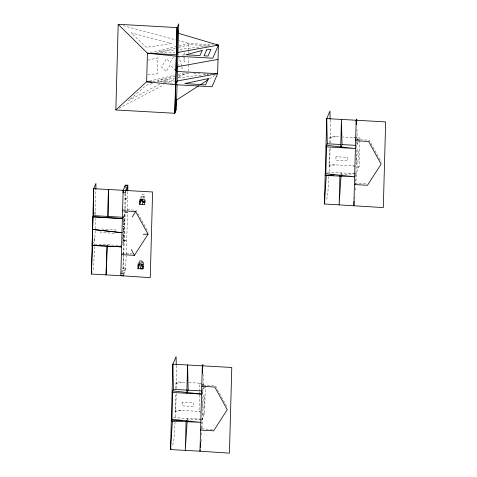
<?xml version="1.0" encoding="UTF-8"?>
<svg xmlns="http://www.w3.org/2000/svg" width="477" height="477" viewBox="0 0 477 477"><rect width="100%" height="100%" fill="white"/><g stroke="black" fill="none" stroke-linecap="round" stroke-linejoin="round"><path stroke-width="0.36" stroke-dasharray="2.38 1.79" d="M95.585 214.817L95.877 189.28M125.314 193.674L125.165 212.056L123.776 254.152M127.633 210.774L127.782 191.712M125.034 193.638L124.873 212.742L123.519 254.098M94.613 245.774L95.185 229.52M95.203 228.781L95.489 218.49M100.516 231.375L100.486 232.508L115.297 233.336M115.362 231.029L115.398 229.765L100.581 228.936M123.424 218.114L123.483 215.866L124.288 213.988L124.086 218.168L123.418 219.515M127.621 212.193L124.873 212.742L125.165 212.056L127.621 212.193L126.232 254.295M142.581 261.527L141.848 263.244L141.913 260.859L139.457 260.722L139.397 263.107L140.131 261.39L142.581 261.527L142.551 262.72M140.083 263.173L140.131 261.39M141.24 198.539L141.973 196.828L142.039 194.443L144.495 194.58L144.43 196.965L143.696 198.676M143.744 264.687L143.81 262.302L141.353 262.165L141.913 260.859M145.491 202.582L145.557 200.203M178.702 55.165L178.738 53.752M184.605 52.834L184.366 61.652L182.971 56.912M181.165 410.423L175.137 411.788L175.643 393.197M175.769 388.731L175.912 383.526L176.621 381.868L176.275 365.561M176.293 393.763L175.309 418.293M176.436 388.558L176.621 381.868L186.233 382.405M188.188 71.3L188.546 58.122M188.689 52.995L188.731 51.528M188.749 50.8L188.952 43.473L178.941 40.766M199.511 395.063L199.064 411.424L200.155 412.194M199.529 394.324L199.589 392.088M199.613 391.349L199.833 383.168L189.095 382.566M201.592 420.44L204.597 413.44L205.366 385.177L199.833 383.168L202.015 384.7M335.033 164.857L329.005 166.223L329.512 147.626M329.637 143.166L329.78 137.96L330.489 136.297L330.144 119.989M330.167 148.198L329.178 172.722M330.311 142.993L330.489 136.297L340.101 136.839M356.665 141.717L355.973 173.676L355.383 182.596M355.204 175.47L359.175 166.211L359.95 137.948L342.969 136.994M94.577 246.52L93.587 268.831L92.466 271.443M123.489 254.825L122.875 268.646L125.612 268.128L123.615 272.79M122.136 272.6L123.048 270.477L123.71 255.612M124.103 273.881L125.499 270.614L126.166 255.75M175.065 422.002L173.747 442.042L171.696 446.824M187.27 420.064L187.366 418.585L186.924 419.605M201.515 428.161L202.105 419.247L202.731 384.325M201.091 441.72L201.288 438.751M201.532 435.03L201.777 431.315M201.974 428.346L202.665 417.941M328.933 176.436L327.616 196.476L325.57 201.252M341.138 174.499L341.234 173.02L340.799 174.039M354.763 199.124L355.055 194.67M355.353 190.21L355.651 185.75M355.699 185.004L356.534 172.37M123.424 222.24L124.109 220.529L124.157 218.746L123.412 220.779M182.769 56.232L183.74 52.697M122.78 241.481L123.328 239.591L122.798 240.825M94.947 238.339L92.693 244.063L120.681 245.464M122.732 243.204L123.275 241.934L122.75 242.584M94.237 213.833L95.71 210.405M125.081 188.027L125.362 187.372L127.204 187.473M122.839 239.269L123.644 237.397L123.197 241.04L123.561 240.569L123.495 242.882L122.69 244.761M140.387 198.301L142.039 194.443M142.873 198.36L144.495 194.58M121.224 272.498L123.155 267.991L125.612 268.128M138.64 262.636L139.457 260.722M143.273 263.554L143.81 262.302M175.137 411.788L175.846 410.125L199.064 411.424L204.597 413.44M202.111 392.78L205.366 385.177M329.005 166.223L329.72 164.559L359.175 166.211M356.748 145.413L358.138 142.182M358.412 141.538L359.95 137.948M123.424 222.55L124.092 221.042L124.044 222.819L123.31 224.202M173.628 56.829L170.247 62.445L166.515 58.719L161.524 67.001L166.163 71.639L170.176 64.979L175.458 70.25M209.552 78.866L215.145 75.277M159.741 84.125L128.546 100.552L146.356 85.198L153.397 83.415M162.991 82.414L168.19 79.677L158.328 82.169M119.131 108.243L163.844 84.793M167.785 82.724L175.017 78.932M178.309 77.208L186.853 72.725M150.291 52.524L176.061 46.49M178.929 45.822L188.952 43.473L213.255 44.838M147.936 60.174L157.827 57.854L157.392 73.792L147.542 74.561M149.51 81.084L174.564 75.217M178.148 74.382L185.303 72.707M174.928 76.445L157.643 80.452L174.558 78.359M178.529 75.61L189.333 73.106M175.667 47.998L159.127 51.796L175.387 49.846M178.547 47.336L190.049 44.695L209.385 45.78L179.084 49.405M329.78 137.96L335.808 136.595M175.912 383.526L181.94 382.166M178.237 77.906L208.389 74.173L203.989 73.929M340.578 174.552L355.973 173.676L326.518 172.03M186.71 420.118L202.105 419.247L172.65 417.596M156.355 52.965L174.952 52.488M152.598 81.603L174.916 81.024M193.728 73.357L199.595 73.685M164.321 82.748L166.533 82.867M170.211 83.076L174.63 83.326M356.194 139.445L369.234 140.172L381.32 162.156M354.995 183.24L367.308 183.931M141.973 196.828L144.43 196.965M143.833 199.058L145.062 199.13M123.144 209.51L136.183 210.238L148.269 232.221M121.945 253.305L132.087 253.877M123.048 270.477L125.499 270.614M203.047 385.052L215.365 385.744L227.451 407.722M201.849 428.847L214.167 429.538M123.191 25.651L176.085 39.99M353.701 137.597L359.235 139.612M352.932 165.859L358.466 167.868M202.564 385.088L204.746 386.626M202.337 413.732L203.977 414.883M178.279 64.514L179.316 65.54M181.391 67.591L182.435 68.622L179.096 57.288M356.981 129.309L357.309 144.108M356.552 136.535L356.599 138.753M203.095 374.141L203.44 389.679M123.573 217.327L123.579 217.756L124.098 216.093L123.573 217.327M122.899 237.152L122.851 238.971L123.68 236.073L123.752 233.503L122.971 234.475L122.899 237.152M123.03 232.382L122.983 234.165L123.787 232.287L123.901 228.197L123.096 230.069L123.042 231.852L123.382 231.065L123.37 231.595L123.03 232.382M123.155 227.797L123.114 229.359L123.919 227.481L123.96 225.991L123.597 226.837L124.026 223.51L123.221 225.382L123.179 226.873L123.549 226.02L123.155 227.797M123.209 235.727L123.191 236.342L123.537 235.28L123.209 235.727M182.125 402.284L182.029 405.849L193.692 406.505L193.787 402.934L182.125 402.284M335.999 156.712L335.897 160.284L347.56 160.94L347.655 157.368L335.999 156.712M125.272 198.581L124.986 199.249L127.729 198.718L125.272 198.581M124.396 240.319L124.098 241.004L126.846 240.456L124.396 240.319M171.398 43.634L146.463 47.354L131.139 32.824L171.398 43.634M203.983 407.358A7.34 0.751 -86.8 0 0 204.317 395.123A7.34 0.751 -86.8 0 0 202.904 404.15A7.34 0.751 -86.8 0 0 203.983 407.358M357.857 161.792A7.34 0.751 -86.8 0 0 358.191 149.557A7.34 0.751 -86.8 0 0 356.778 158.579A7.34 0.751 -86.8 0 0 357.857 161.792"/><path stroke-width="0.72" d="M93.468 215.628L122.929 217.279L122.368 218.585L92.914 216.934L93.468 215.628L93.683 188.671L95.919 183.454L95.877 189.28M123.144 190.323L123.078 192.702L125.534 192.839L125.6 190.46L127.836 185.237L125.379 185.1L123.144 190.323L120.806 275.7L150.255 277.65L152.604 191.975L93.683 188.671L91.351 274.048L123.263 275.837L123.328 273.458L120.919 273.214M127.788 191.009L127.836 185.237L125.099 185.75L125.093 186.889M92.234 245.232L121.599 246.847L92.133 245.494L93.015 216.695L122.368 218.585M106.866 246.168L106.079 274.877L107.391 245.595M115.845 109.972L118.189 24.291L177.11 27.594L178.714 23.85L177.933 52.41L176.323 56.155L175.918 70.471L177.408 71.49L217.625 73.685L218.406 45.124L178.452 33.324L177.08 27.38L176.884 54.849L174.761 113.27L115.845 109.972L146.648 81.758L151.799 82.044M137.966 268.664L138.097 263.906L143.005 264.18L142.873 268.945L137.966 268.664L140.065 263.769M139.707 204.347L139.833 199.589L144.746 199.863L144.614 204.621L139.707 204.347L141.174 200.918L141.204 199.732M140.423 268.801L141.287 264.55L143.13 264.652M142.587 199.583L142.54 201.372L144.996 201.509M143.064 201.252L143.034 202.445L144.877 202.546M142.873 268.945L143.183 265.993L140.733 265.856M177.05 84.626L176.371 109.525L174.761 113.27L177.11 27.594L176.884 54.849L147.429 53.197L118.189 24.291M177.11 82.432L177.832 55.976M171.976 419.295L200.775 422.348L171.309 420.994L171.976 419.295L172.757 390.884L201.55 394.085L202.111 392.78M202.916 365.996L202.88 364.517L202.326 365.823L199.988 451.2L229.437 453.15L231.78 367.475L172.865 364.172L170.527 449.555L199.988 451.2L200.084 449.716M325.851 173.723L354.644 176.776L325.177 175.423L325.851 173.723L326.626 145.318L355.419 148.52L325.964 146.868L327.288 143.768L326.733 118.606L385.649 121.903L383.305 207.584L324.396 203.983L326.733 118.606L329.953 111.099L330.126 119.25M356.784 120.431L356.754 118.952L356.194 120.258L353.856 205.635L354.155 201.175M92.627 245.524L91.351 274.048L91.906 272.749M172.4 421.31L170.527 449.555L171.112 448.189M187.169 421.543L185.261 450.377L186.042 421.668L186.489 420.636M200.233 447.486L200.578 442.286M324.396 203.983L326.322 174.999M341.037 175.977L339.129 204.812L339.91 176.102L340.357 175.071M174.761 113.27L176.627 99.991L198.992 85.639M175.918 70.471L177.539 66.691L218.019 59.404M126.387 190.842L127.818 187.509M175.542 84.709L177.152 80.965L217.625 73.685L212.026 86.754L175.542 84.709L146.648 81.758L147.429 53.197L176.323 56.155L212.808 58.194L218.406 45.124L216.2 45.005M139.773 201.968L140.995 199.112M142.158 204.484L143.428 201.521M138.032 266.285L139.123 263.739M142.939 266.56L143.183 265.993M176.257 364.822L176.085 356.665L172.865 364.172L173.419 389.333L172.09 392.434L201.55 394.085M201.121 428.811L200.567 430.117L213.607 430.844L227.249 409.677L214.805 387.05L201.765 386.316M342.021 144.591L340.691 147.691L341.466 119.429L342.021 144.591L355.276 145.336M356.194 139.445L355.633 140.751L368.673 141.478L381.117 164.112L367.475 185.279L354.435 184.545M132.224 217.005L135.623 211.544L122.583 210.816M121.385 254.611L134.425 255.344L148.067 234.177L135.623 211.544M200.233 84.846L208.312 79.665M177.933 52.41L218.406 45.124M325.177 175.423L333.978 174.928M171.309 420.994L182.309 420.368M143.231 234.267L148.067 234.177M327.288 143.768L340.548 144.507M141.174 200.918L143.017 201.02M140.667 268.235L143.118 268.372M173.419 389.333L202.141 390.943M131.336 249.507L134.425 255.344M356.194 120.258L356.289 124.694M202.326 365.823L202.487 373.223M108.416 189.494L108.201 216.451L107.641 217.756L108.416 189.494M187.592 365L186.823 393.257L188.153 390.156L187.592 365M92.663 229.443L121.981 232.716L92.663 229.443M202.135 50.479L199.946 55.576L185.833 54.783L202.135 50.479M206.613 49.876L204.073 55.809L208.061 56.03L210.929 49.34L206.613 49.876M208.282 78.633L205.587 84.918L184.814 83.564L208.282 78.633"/></g></svg>
